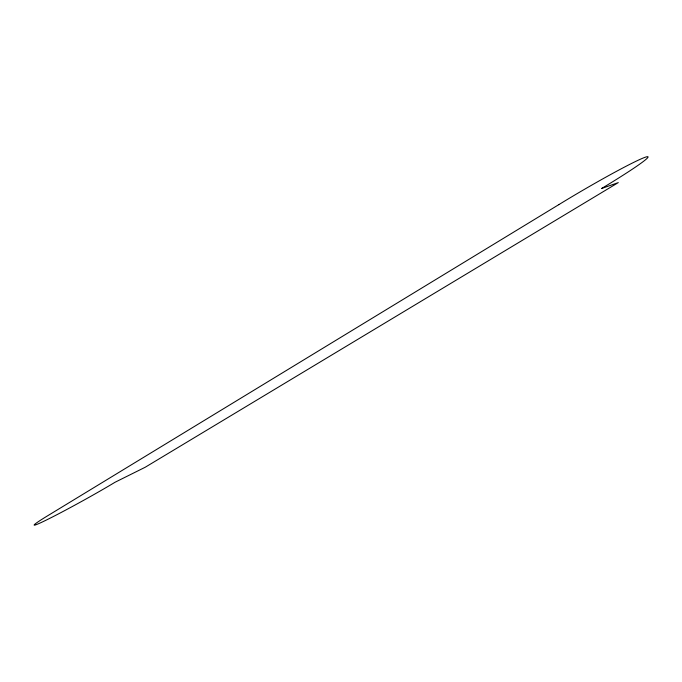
<?xml version="1.0" encoding="UTF-8"?>
<svg xmlns="http://www.w3.org/2000/svg" width="682" height="682" viewBox="0 0 682 682"><rect width="100%" height="100%" fill="white"/><g stroke="black" fill="none" stroke-linecap="round" stroke-linejoin="round"><path stroke-width="1.02" d="M558.788 204.66L49.769 514.484A54.858 2.285 -29 0 0 46.905 519.769A54.858 2.285 -29 0 0 115.053 482.251L145.172 467.272L618.293 182.606L601.575 188.522A74.065 4.041 -30.3 0 0 644.209 157.61A74.065 4.041 -30.3 0 0 558.788 204.66"/></g></svg>
